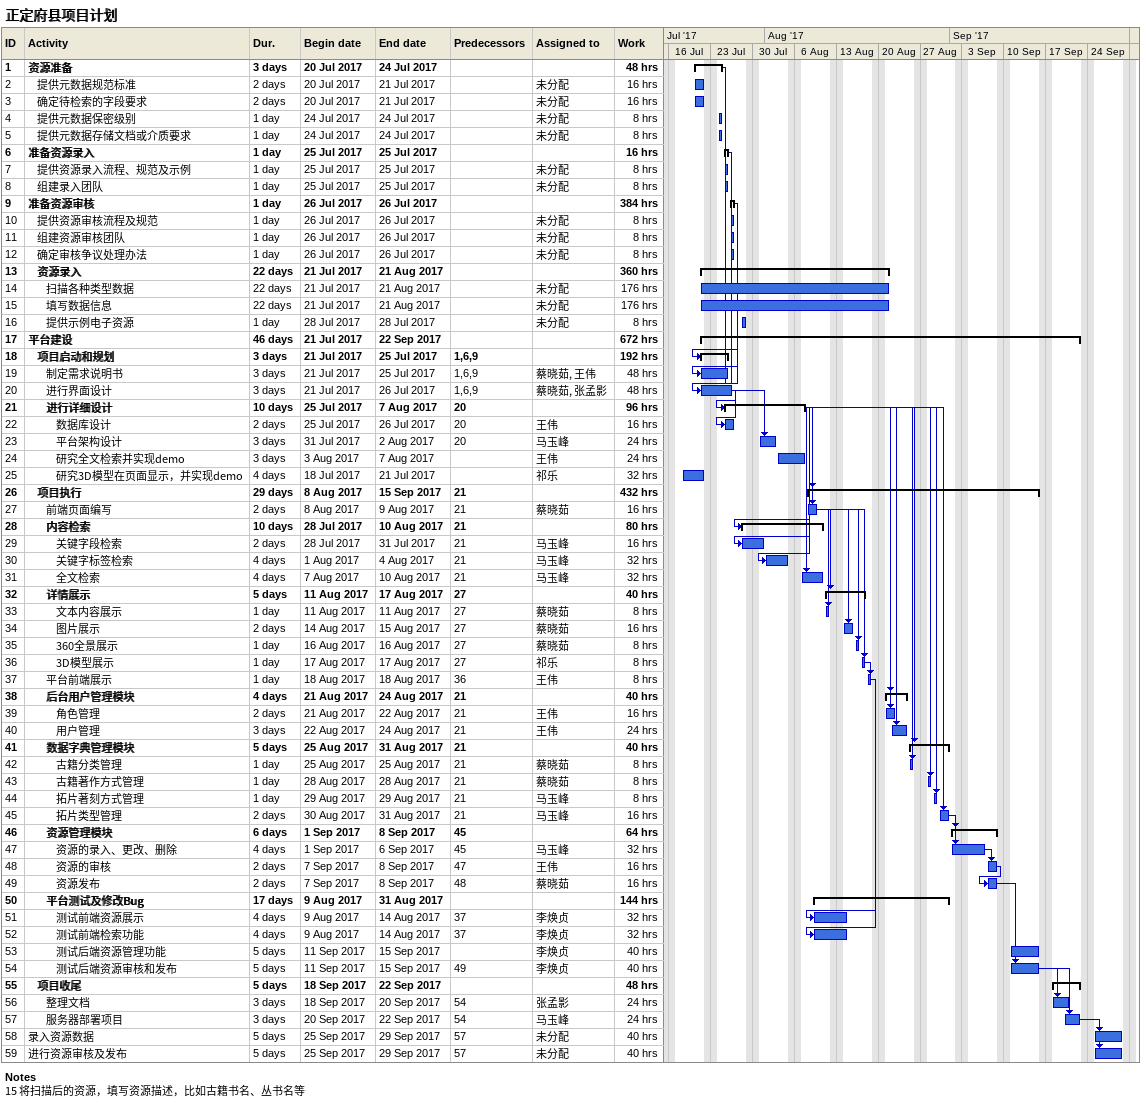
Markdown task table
正定府县项目计划

| ID | Level | Task | Duration | Start | Finish | Predecessors | Resources | Work (h) |
|---|---|---|---|---|---|---|---|---|
| 1 | 1 | **资源准备** | 3d | 2017-07-20 | 2017-07-24 |  |  | 48 |
| 2 | 2 | 提供元数据规范标准 | 2d | 2017-07-20 | 2017-07-21 |  | 未分配 | 16 |
| 3 | 2 | 确定待检索的字段要求 | 2d | 2017-07-20 | 2017-07-21 |  | 未分配 | 16 |
| 4 | 2 | 提供元数据保密级别 | 1d | 2017-07-24 | 2017-07-24 |  | 未分配 | 8 |
| 5 | 2 | 提供元数据存储文档或介质要求 | 1d | 2017-07-24 | 2017-07-24 |  | 未分配 | 8 |
| 6 | 1 | **准备资源录入** | 1d | 2017-07-25 | 2017-07-25 |  |  | 16 |
| 7 | 2 | 提供资源录入流程、规范及示例 | 1d | 2017-07-25 | 2017-07-25 |  | 未分配 | 8 |
| 8 | 2 | 组建录入团队 | 1d | 2017-07-25 | 2017-07-25 |  | 未分配 | 8 |
| 9 | 1 | **准备资源审核** | 1d | 2017-07-26 | 2017-07-26 |  |  | 384 |
| 10 | 2 | 提供资源审核流程及规范 | 1d | 2017-07-26 | 2017-07-26 |  | 未分配 | 8 |
| 11 | 2 | 组建资源审核团队 | 1d | 2017-07-26 | 2017-07-26 |  | 未分配 | 8 |
| 12 | 2 | 确定审核争议处理办法 | 1d | 2017-07-26 | 2017-07-26 |  | 未分配 | 8 |
| 13 | 2 | **资源录入** | 22d | 2017-07-21 | 2017-08-21 |  |  | 360 |
| 14 | 3 | 扫描各种类型数据 | 22d | 2017-07-21 | 2017-08-21 |  | 未分配 | 176 |
| 15 | 3 | 填写数据信息 | 22d | 2017-07-21 | 2017-08-21 |  | 未分配 | 176 |
| 16 | 3 | 提供示例电子资源 | 1d | 2017-07-28 | 2017-07-28 |  | 未分配 | 8 |
| 17 | 1 | **平台建设** | 46d | 2017-07-21 | 2017-09-22 |  |  | 672 |
| 18 | 2 | **项目启动和规划** | 3d | 2017-07-21 | 2017-07-25 | 1, 6, 9 |  | 192 |
| 19 | 3 | 制定需求说明书 | 3d | 2017-07-21 | 2017-07-25 | 1, 6, 9 | 蔡晓茹, 王伟 | 48 |
| 20 | 3 | 进行界面设计 | 3d | 2017-07-21 | 2017-07-26 | 1, 6, 9 | 蔡晓茹, 张孟影 | 48 |
| 21 | 3 | **进行详细设计** | 10d | 2017-07-25 | 2017-08-07 | 20 |  | 96 |
| 22 | 4 | 数据库设计 | 2d | 2017-07-25 | 2017-07-26 | 20 | 王伟 | 16 |
| 23 | 4 | 平台架构设计 | 3d | 2017-07-31 | 2017-08-02 | 20 | 马玉峰 | 24 |
| 24 | 4 | 研究全文检索并实现demo | 3d | 2017-08-03 | 2017-08-07 |  | 王伟 | 24 |
| 25 | 4 | 研究3D模型在页面显示，并实现demo | 4d | 2017-07-18 | 2017-07-21 |  | 祁乐 | 32 |
| 26 | 2 | **项目执行** | 29d | 2017-08-08 | 2017-09-15 | 21 |  | 432 |
| 27 | 3 | 前端页面编写 | 2d | 2017-08-08 | 2017-08-09 | 21 | 蔡晓茹 | 16 |
| 28 | 3 | **内容检索** | 10d | 2017-07-28 | 2017-08-10 | 21 |  | 80 |
| 29 | 4 | 关键字段检索 | 2d | 2017-07-28 | 2017-07-31 | 21 | 马玉峰 | 16 |
| 30 | 4 | 关键字标签检索 | 4d | 2017-08-01 | 2017-08-04 | 21 | 马玉峰 | 32 |
| 31 | 4 | 全文检索 | 4d | 2017-08-07 | 2017-08-10 | 21 | 马玉峰 | 32 |
| 32 | 3 | **详情展示** | 5d | 2017-08-11 | 2017-08-17 | 27 |  | 40 |
| 33 | 4 | 文本内容展示 | 1d | 2017-08-11 | 2017-08-11 | 27 | 蔡晓茹 | 8 |
| 34 | 4 | 图片展示 | 2d | 2017-08-14 | 2017-08-15 | 27 | 蔡晓茹 | 16 |
| 35 | 4 | 360全景展示 | 1d | 2017-08-16 | 2017-08-16 | 27 | 蔡晓茹 | 8 |
| 36 | 4 | 3D模型展示 | 1d | 2017-08-17 | 2017-08-17 | 27 | 祁乐 | 8 |
| 37 | 3 | 平台前端展示 | 1d | 2017-08-18 | 2017-08-18 | 36 | 王伟 | 8 |
| 38 | 3 | **后台用户管理模块** | 4d | 2017-08-21 | 2017-08-24 | 21 |  | 40 |
| 39 | 4 | 角色管理 | 2d | 2017-08-21 | 2017-08-22 | 21 | 王伟 | 16 |
| 40 | 4 | 用户管理 | 3d | 2017-08-22 | 2017-08-24 | 21 | 王伟 | 24 |
| 41 | 3 | **数据字典管理模块** | 5d | 2017-08-25 | 2017-08-31 | 21 |  | 40 |
| 42 | 4 | 古籍分类管理 | 1d | 2017-08-25 | 2017-08-25 | 21 | 蔡晓茹 | 8 |
| 43 | 4 | 古籍著作方式管理 | 1d | 2017-08-28 | 2017-08-28 | 21 | 蔡晓茹 | 8 |
| 44 | 4 | 拓片著刻方式管理 | 1d | 2017-08-29 | 2017-08-29 | 21 | 马玉峰 | 8 |
| 45 | 4 | 拓片类型管理 | 2d | 2017-08-30 | 2017-08-31 | 21 | 马玉峰 | 16 |
| 46 | 3 | **资源管理模块** | 6d | 2017-09-01 | 2017-09-08 | 45 |  | 64 |
| 47 | 4 | 资源的录入、更改、删除 | 4d | 2017-09-01 | 2017-09-06 | 45 | 马玉峰 | 32 |
| 48 | 4 | 资源的审核 | 2d | 2017-09-07 | 2017-09-08 | 47 | 王伟 | 16 |
| 49 | 4 | 资源发布 | 2d | 2017-09-07 | 2017-09-08 | 48 | 蔡晓茹 | 16 |
| 50 | 3 | **平台测试及修改Bug** | 17d | 2017-08-09 | 2017-08-31 |  |  | 144 |
| 51 | 4 | 测试前端资源展示 | 4d | 2017-08-09 | 2017-08-14 | 37 | 李焕贞 | 32 |
| 52 | 4 | 测试前端检索功能 | 4d | 2017-08-09 | 2017-08-14 | 37 | 李焕贞 | 32 |
| 53 | 4 | 测试后端资源管理功能 | 5d | 2017-09-11 | 2017-09-15 |  | 李焕贞 | 40 |
| 54 | 4 | 测试后端资源审核和发布 | 5d | 2017-09-11 | 2017-09-15 | 49 | 李焕贞 | 40 |
| 55 | 2 | **项目收尾** | 5d | 2017-09-18 | 2017-09-22 |  |  | 48 |
| 56 | 3 | 整理文档 | 3d | 2017-09-18 | 2017-09-20 | 54 | 张孟影 | 24 |
| 57 | 3 | 服务器部署项目 | 3d | 2017-09-20 | 2017-09-22 | 54 | 马玉峰 | 24 |
| 58 | 1 | 录入资源数据 | 5d | 2017-09-25 | 2017-09-29 | 57 | 未分配 | 40 |
| 59 | 1 | 进行资源审核及发布 | 5d | 2017-09-25 | 2017-09-29 | 57 | 未分配 | 40 |

Notes
- 15: 将扫描后的资源，填写资源描述，比如古籍书名、丛书名等
